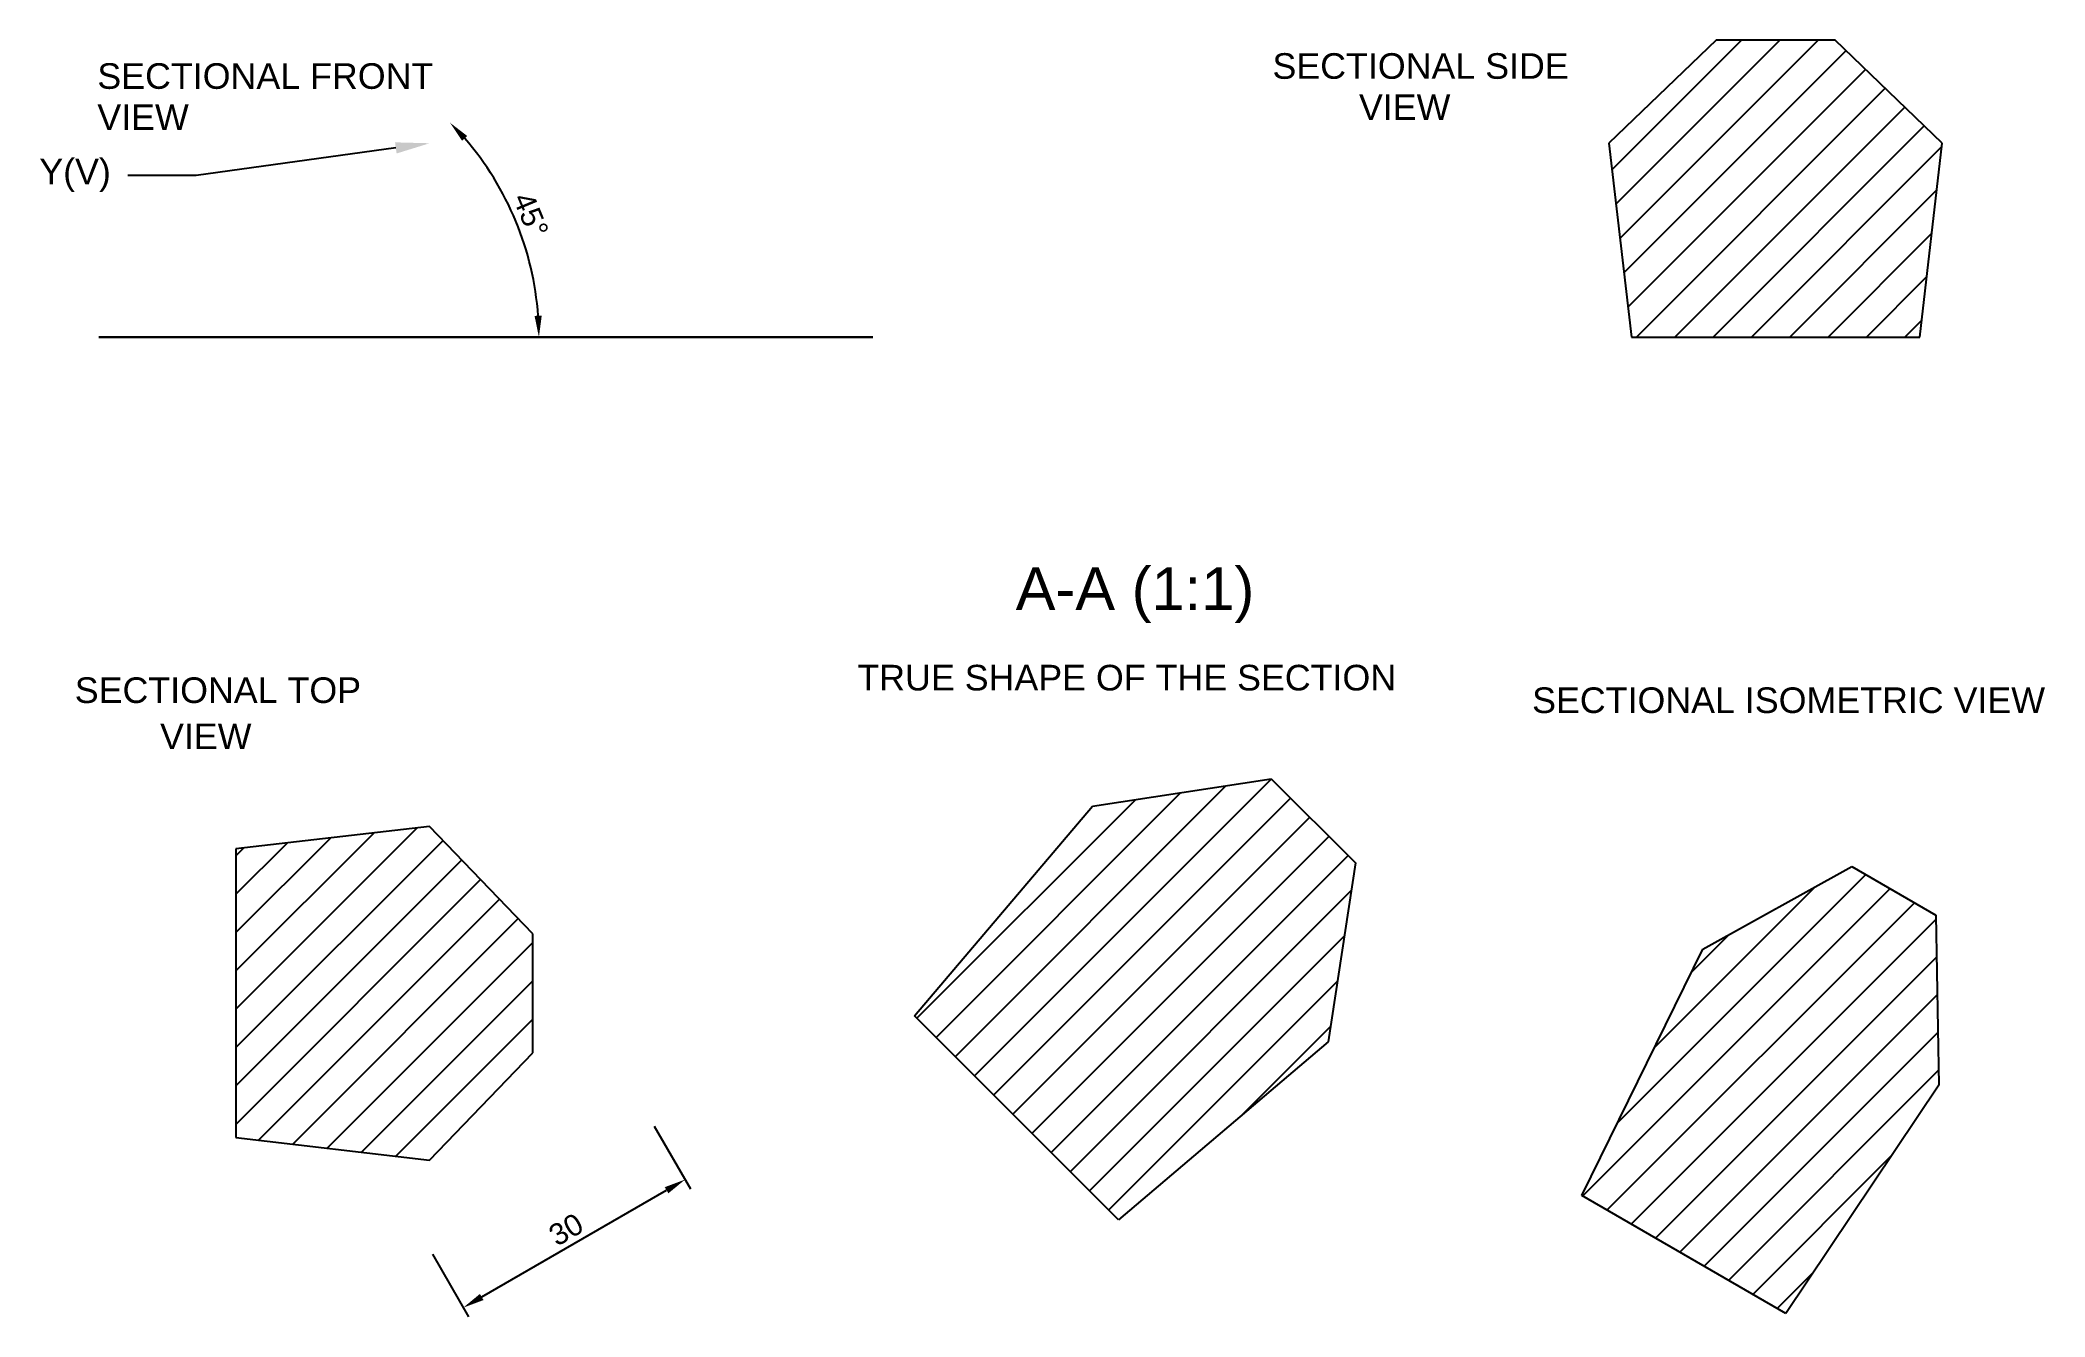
# Paper-space layout 'QUESTION 3' of a CAD drawing. Header units: millimetres. Extents: x 14 to 249, y 32 to 182.
import ezdxf
from ezdxf import colors
from ezdxf.entities.mleader import LeaderData, LeaderLine
from ezdxf.math import Vec2, Vec3

# ---------------------------------------------------------------- set-up
doc = ezdxf.new("R2010")
doc.units = ezdxf.units.MM
doc.layers.add('MD_Annotation', color=7, linetype='Continuous', lineweight=25)
doc.styles.get("Standard").update_dxf_attribs({"font": 'arial.ttf'})
doc.dimstyles.new('ISO-25', dxfattribs={"dimtxt": 2.5, "dimasz": 2.5, "dimexe": 1.25, "dimexo": 0.625, "dimtad": 1, "dimtxsty": 'Standard', "dimcen": 2.5, "dimadec": 0, "dimazin": 0, "dimtfac": 1, "dimtmove": 0, "dimatfit": 3, "dimfxl": 1, "dimarcsym": 0})

# ---------------------------------------------------------------- blocks, each defined once
blk = doc.blocks.new('*D14')
at = {"color": 0, "lineweight": -2, "transparency": 16777216}
for p, q in [((86.06, 54.83), (90.3, 47.48)), ((65.86, 34.81), (87.51, 47.31)), ((60.08, 39.83), (64.32, 32.48))]:
    blk.add_line(p, q, dxfattribs=at)
at = {"color": 0, "transparency": 16777216}
for points in [[(87.3, 47.67), (87.72, 46.95), (89.68, 48.56)], [(65.65, 35.17), (66.07, 34.45), (63.7, 33.56)]]:
    blk.add_solid(points, dxfattribs=at)
at = {"layer": 'Defpoints', "color": 0, "transparency": 16777216}
for p in [(85.75, 55.37), (89.68, 48.56), (59.77, 40.37)]:
    blk.add_point(p, dxfattribs=at)
at = {"color": 0, "transparency": 16777216, "insert": (75.74, 42.71), "char_height": 2.5, "attachment_point": 5, "rotation": 30}
blk.add_mtext('30', dxfattribs=at)
blk = doc.blocks.new('*D15')
at = {"color": 0, "lineweight": -2, "transparency": 16777216}
blk.add_arc((37.07, 147.2), 35.49, 4.0367, 40.9633, dxfattribs=at)
at = {"color": 0, "transparency": 16777216}
for points in [[(63.56, 170.19), (64.17, 170.75), (62.16, 172.3)], [(72.89, 149.72), (72.05, 149.69), (72.56, 147.2)]]:
    blk.add_solid(points, dxfattribs=at)
at = {"layer": 'Defpoints', "color": 0, "transparency": 16777216}
for p in [(71.84, 181.98), (59.77, 169.9), (71.35, 156.39), (21.03, 147.2), (111.68, 147.2)]:
    blk.add_point(p, dxfattribs=at)
at = {"color": 0, "transparency": 16777216, "insert": (71.61, 161.51), "char_height": 2.5, "attachment_point": 5, "rotation": 292.5}
blk.add_mtext('45°', dxfattribs=at)

psp = doc.layouts.new('QUESTION 3')

# ---------------------------------------------------------------- hatches: boundary and pattern name
at = {"true_color": 0xed1f24}
h = psp.add_hatch(dxfattribs=at)
h.set_pattern_fill('ANSI31', color=240)
h.paths.add_polyline_path([(71.845, 77.346), (59.765, 89.896), (37.066, 87.267), (37.066, 53.477), (59.765, 50.849), (71.845, 63.398)])
h.paths.add_polyline_path([(168.198, 85.629), (158.335, 95.492), (137.382, 92.286), (116.542, 67.728), (140.435, 43.835), (164.992, 64.675)])
h.paths.add_polyline_path([(236.499, 59.61), (236.167, 79.527), (226.304, 85.222), (208.889, 75.551), (194.697, 46.677), (218.59, 32.882)])
h.paths.add_polyline_path([(236.915, 169.903), (224.366, 181.982), (210.417, 181.982), (197.868, 169.903), (200.497, 147.204), (234.286, 147.204)])

# ---------------------------------------------------------------- linework, layer by layer
for p, q in [((210.417, 181.982), (197.868, 169.903)), ((224.366, 181.982), (210.417, 181.982)), ((236.915, 169.903), (224.366, 181.982)), ((197.868, 169.903), (200.497, 147.204)), ((234.286, 147.204), (236.915, 169.903)), ((111.685, 147.204), (21.03, 147.204)), ((21.03, 147.204), (37.066, 147.204)), ((37.066, 147.204), (111.685, 147.204)), ((37.066, 147.204), (85.739, 147.204)), ((200.497, 147.204), (234.286, 147.204)), ((137.382, 92.286), (158.335, 95.492)), ((158.335, 95.492), (168.198, 85.629)), ((116.542, 67.728), (137.382, 92.286)), ((59.765, 89.896), (37.066, 87.267)), ((71.845, 77.346), (59.765, 89.896)), ((37.066, 87.267), (37.066, 53.477)), ((168.198, 85.629), (164.992, 64.675)), ((208.889, 75.551), (226.304, 85.222)), ((226.304, 85.222), (236.167, 79.527)), ((236.167, 79.527), (236.499, 59.61)), ((71.845, 63.398), (71.845, 77.346)), ((194.697, 46.677), (208.889, 75.551)), ((140.435, 43.835), (116.542, 67.728)), ((59.765, 50.849), (71.845, 63.398)), ((164.992, 64.675), (140.435, 43.835)), ((236.499, 59.61), (218.59, 32.882)), ((37.066, 53.477), (59.765, 50.849)), ((218.59, 32.882), (194.697, 46.677))]:
    psp.add_line(p, q)

# ---------------------------------------------------------------- texts
for s, p in [('SECTIONAL FRONT', (20.846, 176.276)), ('SECTIONAL SIDE', (158.467, 177.45)), ('VIEW', (20.846, 171.457)), ('VIEW', (168.599, 172.631)), ('TRUE SHAPE OF THE SECTION', (109.855, 105.831)), ('SECTIONAL TOP ', (18.202, 104.363)), ('SECTIONAL ISOMETRIC VIEW', (188.876, 103.189)), ('VIEW', (28.19, 98.957))]:
    psp.add_text(s, height=3).set_placement(p)
at = {"layer": 'MD_Annotation', "insert": (142.37, 113.742), "char_height": 5, "width": 30.21487, "attachment_point": 8}
psp.add_mtext('A-A (1:1)', dxfattribs=at)

# ---------------------------------------------------------------- dimensions: what is measured, and where the dimension line sits
dim = psp.add_angular_dim_2l(base=(71.348, 156.389), line1=((111.685, 147.204), (21.03, 147.204)), line2=((59.765, 169.903), (71.845, 181.982)), dimstyle='ISO-25')
dim.commit()
dim.dimension.update_dxf_attribs({"geometry": '*D15', "text_midpoint": (71.608, 161.511)})
dim = psp.add_aligned_dim(p1=(59.765, 40.372), p2=(85.746, 55.372), distance=-7.864, dimstyle='ISO-25', override={"dimlfac": -1})
dim.commit()
dim.dimension.update_dxf_attribs({"geometry": '*D14', "text_midpoint": (75.737, 42.709)})

# ---------------------------------------------------------------- leaders
ml = psp.add_multileader_mtext('Standard')
ml.set_content('Y(V)', color=256)
ml.set_leader_properties()
ml.build(insert=Vec2(0, 0))
ctx = ml.context
ctx.base_point, ctx.char_height, ctx.plane_origin = Vec3(12.212, 166.145), 3, Vec3(59.765, 169.903)
ctx.text_align_type = 2
notes = []
notes.append((ctx, [(0, (1, 1, 0), (32.43, 166.145), (-1, 0), 8, [(0, [(59.765, 169.903)], 0, [])])]))
ctx.mtext.insert, ctx.mtext.alignment, ctx.mtext.flow_direction = Vec3(22.43, 168.086), 3, 5
for ctx, leaders in notes:
    for number, flags, end, landing, length, lines in leaders:
        leader = LeaderData()
        leader.index, (leader.has_last_leader_line, leader.has_dogleg_vector, leader.attachment_direction) = number, flags
        leader.last_leader_point, leader.dogleg_vector, leader.dogleg_length = Vec3(end), Vec3(landing), length
        for number, points, colour, breaks in lines:
            line = LeaderLine()
            line.index, line.vertices, line.color, line.breaks = number, Vec3.list(points), colors.encode_raw_color(colour), breaks
            leader.lines.append(line)
        ctx.leaders.append(leader)

doc.saveas('drawing.dxf')
